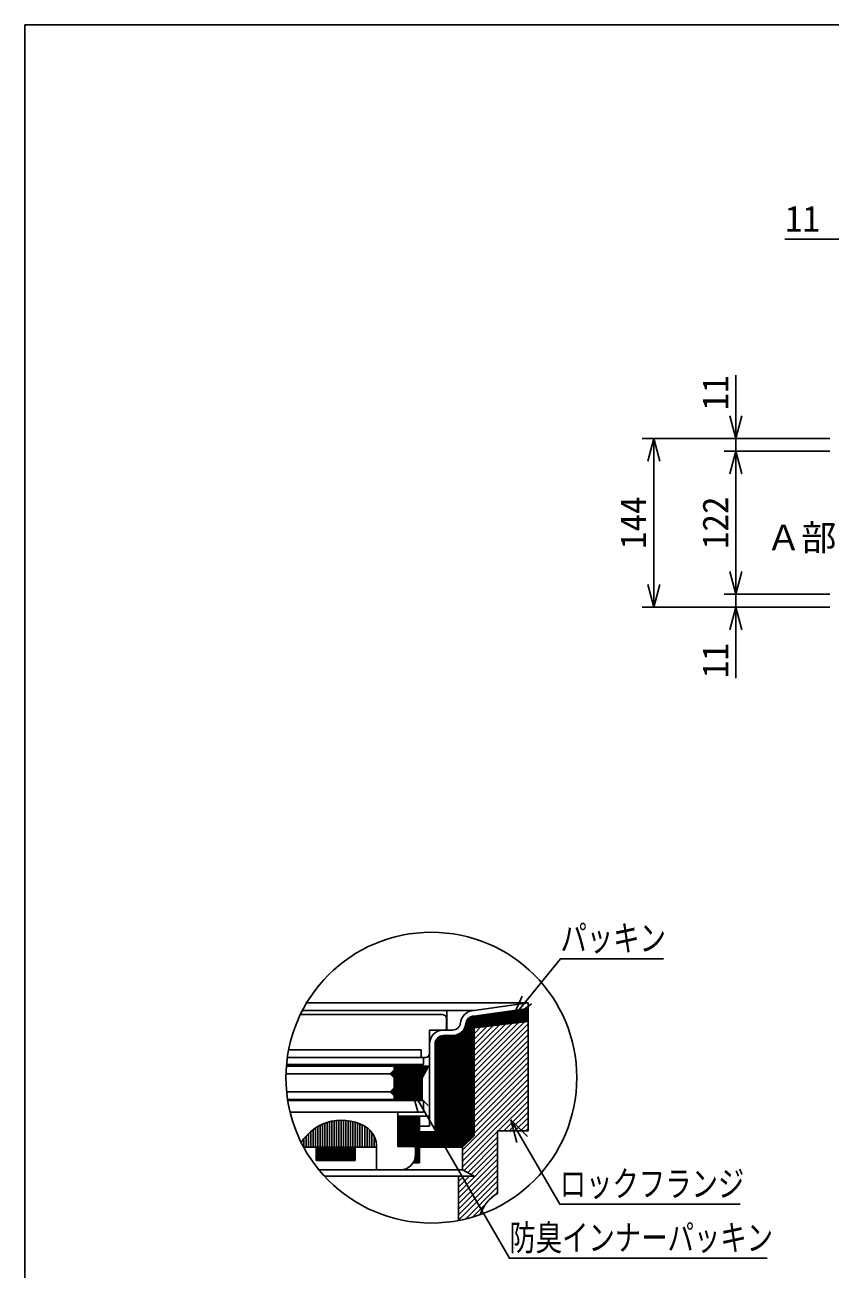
# Model space of a CAD drawing. Units: millimetres, scale not verified. Extents: x -1365 to 1365, y -930 to 870.
# Drawn here: x -1365 to -678, y -192 to 870 of the extents above; entities that cross this region are included whole.
import ezdxf
from ezdxf.enums import TextEntityAlignment as Align

# ---------------------------------------------------------------- set-up
doc = ezdxf.new("R2010")
doc.units = ezdxf.units.MM
doc.header["$LTSCALE"] = 10
for name, color, linetype in [('0-5_寸法線', 7, 'Continuous'), ('0-8_枠中線', 5, 'Continuous'), ('0-A_極細1', 7, 'Continuous'), ('0-D_寸法1', 7, 'Continuous')]:
    doc.layers.add(name, color=color, linetype=linetype)
doc.styles.add('ＭＳ ゴシック', font='')
doc.styles.get('ＭＳ ゴシック').set_extended_font_data('MS Gothic')

msp = doc.modelspace()

# ---------------------------------------------------------------- linework, layer by layer
at = {"layer": '0-5_寸法線'}
for p, q in [((-716.58, 687.02), (-647.39, 687.02)), ((-758.39, 506.02), (-758.39, 570.92)), ((-758.39, 517.02), (-763.57, 536.34)), ((-758.39, 517.02), (-753.22, 536.34)), ((-678.39, 517.02), (-838.39, 517.02)), ((-828.39, 517.02), (-833.57, 497.7)), ((-828.39, 517.02), (-823.22, 497.7)), ((-828.39, 517.02), (-828.39, 373.02)), ((-678.39, 517.02), (-768.39, 517.02)), ((-678.39, 506.02), (-768.39, 506.02)), ((-758.39, 506.02), (-763.57, 486.7)), ((-758.39, 506.02), (-753.22, 486.7)), ((-758.39, 384.02), (-758.39, 506.02)), ((-758.39, 384.02), (-763.57, 403.34)), ((-758.39, 384.02), (-753.22, 403.34)), ((-828.39, 373.02), (-833.57, 392.34)), ((-828.39, 373.02), (-823.22, 392.34)), ((-678.39, 384.02), (-768.39, 384.02)), ((-758.39, 312.3), (-758.39, 384.02)), ((-678.39, 373.02), (-838.39, 373.02)), ((-678.39, 373.02), (-768.39, 373.02)), ((-758.39, 373.02), (-763.57, 353.7)), ((-758.39, 373.02), (-753.22, 353.7))]:
    msp.add_line(p, q, dxfattribs=at)
at = {"layer": '0-8_枠中線'}
msp.add_lwpolyline([(-1365, -930), (-1365, 870), (1365, 870), (1365, -930)], close=True, dxfattribs=at)
at = {"layer": '0-A_極細1'}
for p, q in [((-1124.66, 35.09), (-935.71, 35.09)), ((-981.85, 28.52), (-935.71, 35.09)), ((-935.71, 30.47), (-935.71, 35.09)), ((-935.71, -70.5), (-935.71, 34.99)), ((-1130, 25.18), (-1008.71, 25.18)), ((-1128.33, 28.52), (-981.85, 28.52)), ((-1005.38, 13.18), (-1005.38, 21.85)), ((-1005.04, 11.85), (-1005.04, 28.52)), ((-986.66, -83.1), (-986.66, 21.94)), ((-985.32, -81.76), (-985.32, 22.93)), ((-983.99, -80.43), (-983.99, 23.52)), ((-982.66, -79.1), (-982.66, 23.8)), ((-981.85, 23.8), (-935.71, 30.37)), ((-981.85, -78.29), (-981.85, 23.85)), ((-981.85, 22.77), (-935.71, 22.77)), ((-981.85, 21.44), (-935.71, 21.44)), ((-979.72, 24.11), (-935.71, 24.11)), ((-970.36, 25.44), (-935.71, 25.44)), ((-961, 26.77), (-935.71, 26.77)), ((-951.64, 28.11), (-935.71, 28.11)), ((-942.28, 29.44), (-935.71, 29.44)), ((-1000.1, 11.85), (-1008.04, 11.85)), ((-990.66, -87.1), (-990.66, 12.25)), ((-989.32, -85.76), (-989.32, 15.02)), ((-987.99, -84.43), (-987.99, 20.21)), ((-981.85, 20.11), (-935.71, 20.11)), ((-935.71, 19.14), (-981.85, 13.8)), ((-981.85, 18.77), (-938.86, 18.77)), ((-981.85, -24.16), (-938.92, 18.76)), ((-981.85, -19.45), (-944.25, 18.15)), ((-981.85, -14.73), (-949.58, 17.53)), ((-981.85, 17.44), (-950.39, 17.44)), ((-981.85, -28.87), (-935.71, 17.27)), ((-981.85, -10.02), (-954.91, 16.92)), ((-981.85, -5.3), (-960.24, 16.3)), ((-981.85, 16.11), (-961.93, 16.11)), ((-981.85, -0.59), (-965.57, 15.68)), ((-981.85, 4.12), (-970.91, 15.07)), ((-981.85, 14.77), (-973.46, 14.77)), ((-981.85, 8.84), (-976.24, 14.45)), ((-981.85, 13.55), (-981.57, 13.84)), ((-981.85, -33.59), (-935.71, 12.55)), ((-1019.71, -70.15), (-1019.71, 0.18)), ((-1015.04, -74.82), (-1015.04, 0.18)), ((-1014.66, -88.15), (-1014.66, 2.48)), ((-1013.32, -88.15), (-1013.32, 4.78)), ((-1011.99, -88.15), (-1011.99, 5.97)), ((-1010.66, -88.15), (-1010.66, 6.68)), ((-1009.32, -88.15), (-1009.32, 7.07)), ((-1000.1, 7.18), (-1008.04, 7.18)), ((-1007.99, -88.15), (-1007.99, 7.18)), ((-1006.66, -88.15), (-1006.66, 7.18)), ((-1005.32, -88.15), (-1005.32, 7.18)), ((-1003.99, -88.15), (-1003.99, 7.18)), ((-1002.66, -88.15), (-1002.66, 7.18)), ((-1001.32, -88.15), (-1001.32, 7.18)), ((-999.99, -88.15), (-999.99, 7.18)), ((-998.66, -88.15), (-998.66, 7.28)), ((-997.32, -88.15), (-997.32, 7.53)), ((-995.99, -88.15), (-995.99, 7.96)), ((-994.66, -88.15), (-994.66, 8.58)), ((-993.32, -88.15), (-993.32, 9.43)), ((-991.99, -88.15), (-991.99, 10.6)), ((-981.85, -38.3), (-935.71, 7.84)), ((-981.85, -43.02), (-935.71, 3.12)), ((-1139.99, -4.82), (-1027.04, -4.82)), ((-1027.04, -11.48), (-1027.04, -4.82)), ((-981.85, -47.73), (-935.71, -1.59)), ((-981.85, -52.44), (-935.71, -6.3)), ((-1141.91, -18.78), (-1020.71, -18.78)), ((-1025.04, -17.48), (-1141.8, -17.48)), ((-1141.11, -11.48), (-1023.04, -11.48)), ((-1050.04, -18.78), (-1050.04, -22.11)), ((-1050.04, -19.89), (-1021.31, -19.89)), ((-1050.04, -21.23), (-1022.02, -21.23)), ((-1026.04, -28.78), (-1020.71, -18.78)), ((-1025.04, -17.48), (-1025.04, -11.48)), ((-981.85, -57.16), (-935.71, -11.02)), ((-981.85, -61.87), (-935.71, -15.73)), ((-981.85, -66.59), (-935.71, -20.45)), ((-1142.27, -25.44), (-1053.38, -25.44)), ((-1053.38, -25.44), (-1050.04, -22.11)), ((-1050.04, -28.78), (-1053.38, -25.44)), ((-1053.16, -25.23), (-1024.15, -25.23)), ((-1052.26, -26.56), (-1024.86, -26.56)), ((-1051.83, -23.89), (-1023.44, -23.89)), ((-1050.92, -27.89), (-1025.57, -27.89)), ((-1050.49, -22.56), (-1022.73, -22.56)), ((-1050.04, -28.78), (-1050.04, -37.44)), ((-1050.04, -29.23), (-1026.04, -29.23)), ((-1050.04, -30.56), (-1026.04, -30.56)), ((-1026.04, -28.78), (-1026.04, -47.44)), ((-981.85, -71.3), (-935.71, -25.16)), ((-981.85, -76.01), (-935.71, -29.87)), ((-1141.72, -40.78), (-1053.38, -40.78)), ((-1052.92, -41.23), (-1026.04, -41.23)), ((-1052.49, -39.89), (-1026.04, -39.89)), ((-1051.16, -38.56), (-1026.04, -38.56)), ((-1050.04, -31.89), (-1026.04, -31.89)), ((-1050.04, -33.23), (-1026.04, -33.23)), ((-1050.04, -34.56), (-1026.04, -34.56)), ((-1050.04, -35.89), (-1026.04, -35.89)), ((-1050.04, -37.23), (-1026.04, -37.23)), ((-991.71, -90.59), (-935.71, -34.59)), ((-991.71, -95.3), (-935.71, -39.3)), ((-1140.89, -47.44), (-1026.04, -47.44)), ((-1025.04, -48.14), (-1140.78, -48.14)), ((-1051.59, -42.56), (-1026.04, -42.56)), ((-1050.26, -43.89), (-1026.04, -43.89)), ((-1050.04, -44.11), (-1050.04, -47.44)), ((-1050.04, -45.23), (-1026.04, -45.23)), ((-1050.04, -46.56), (-1026.04, -46.56)), ((-1025.04, -58.14), (-1025.04, -48.14)), ((-991.71, -100.02), (-935.71, -44.02)), ((-961.18, -74.2), (-935.71, -48.73)), ((-1046.71, -58.14), (-1138.77, -58.14)), ((-1025.04, -58.14), (-1046.71, -58.14)), ((-1046.71, -87.48), (-1046.71, -58.14)), ((-1046.71, -61.48), (-1019.71, -61.48)), ((-1046.66, -87.48), (-1046.66, -61.48)), ((-1045.32, -87.48), (-1045.32, -61.48)), ((-1043.99, -87.48), (-1043.99, -61.48)), ((-1042.66, -87.48), (-1042.66, -61.48)), ((-1041.32, -87.48), (-1041.32, -61.48)), ((-1039.99, -87.48), (-1039.99, -61.48)), ((-1038.66, -87.48), (-1038.66, -61.48)), ((-1037.32, -87.48), (-1037.32, -61.48)), ((-1035.99, -87.48), (-1035.99, -61.48)), ((-1034.66, -87.48), (-1034.66, -61.48)), ((-1033.32, -87.48), (-1033.32, -61.48)), ((-1031.99, -87.48), (-1031.99, -61.48)), ((-1030.66, -101.48), (-1030.66, -61.48)), ((-1029.32, -101.48), (-1029.32, -61.48)), ((-1028.38, -101.48), (-1028.38, -61.48)), ((-956.46, -74.2), (-935.71, -53.44)), ((-951.75, -74.2), (-935.71, -58.16)), ((-947.03, -74.2), (-935.71, -62.87)), ((-1119.13, -88.15), (-1119.13, -73.05)), ((-1117.13, -88.15), (-1117.13, -71.63)), ((-1115.13, -88.15), (-1115.13, -70.39)), ((-1113.13, -88.15), (-1113.13, -69.31)), ((-1111.13, -88.15), (-1111.13, -68.36)), ((-1109.13, -88.15), (-1109.13, -67.55)), ((-1107.13, -88.15), (-1107.13, -66.85)), ((-1105.13, -88.15), (-1105.13, -66.28)), ((-1103.13, -88.15), (-1103.13, -65.81)), ((-1101.13, -88.15), (-1101.13, -65.45)), ((-1099.13, -88.15), (-1099.13, -65.19)), ((-1097.13, -88.15), (-1097.13, -65.04)), ((-1095.13, -88.15), (-1095.13, -64.98)), ((-1093.13, -88.15), (-1093.13, -65.03)), ((-1091.13, -88.15), (-1091.13, -65.17)), ((-1089.13, -88.15), (-1089.13, -65.42)), ((-1087.13, -88.15), (-1087.13, -65.77)), ((-1085.13, -88.15), (-1085.13, -66.23)), ((-1083.13, -88.15), (-1083.13, -66.8)), ((-1081.13, -88.15), (-1081.13, -67.48)), ((-1079.13, -88.15), (-1079.13, -68.28)), ((-1077.13, -88.15), (-1077.13, -69.22)), ((-1075.13, -88.15), (-1075.13, -70.29)), ((-1073.13, -88.15), (-1073.13, -71.52)), ((-1071.13, -88.15), (-1071.13, -73.11)), ((-1028.38, -70.15), (-1019.71, -70.15)), ((-961.71, -127.53), (-961.71, -74.2)), ((-942.32, -74.2), (-935.71, -67.59)), ((-937.6, -74.2), (-935.71, -72.3)), ((-1129.13, -84.37), (-1129.13, -84.05)), ((-1127.13, -88.15), (-1127.13, -81.1)), ((-1125.13, -88.15), (-1125.13, -78.62)), ((-1123.13, -88.15), (-1123.13, -76.5)), ((-1121.13, -88.15), (-1121.13, -74.66)), ((-1069.13, -88.15), (-1069.13, -75.36)), ((-1067.13, -88.15), (-1067.13, -78.58)), ((-1028.38, -74.82), (-1015.04, -74.82)), ((-1027.99, -88.15), (-1027.99, -74.82)), ((-1026.66, -88.15), (-1026.66, -74.82)), ((-1025.32, -88.15), (-1025.32, -74.82)), ((-1023.99, -88.15), (-1023.99, -74.82)), ((-1022.66, -88.15), (-1022.66, -74.82)), ((-1021.32, -88.15), (-1021.32, -74.82)), ((-1019.99, -88.15), (-1019.99, -74.82)), ((-1018.66, -88.15), (-1018.66, -74.82)), ((-1017.32, -88.15), (-1017.32, -74.82)), ((-1015.99, -88.15), (-1015.99, -74.82)), ((-991.71, -104.73), (-961.71, -74.73)), ((-981.85, -78.29), (-991.71, -88.15)), ((-990.47, -108.2), (-961.71, -79.44)), ((-987.41, -109.86), (-961.71, -84.16)), ((-1127.15, -88.15), (-1065.04, -88.15)), ((-1116.47, -99.48), (-1116.47, -88.15)), ((-1115.99, -99.48), (-1115.99, -88.15)), ((-1114.66, -99.48), (-1114.66, -88.15)), ((-1113.32, -99.48), (-1113.32, -88.15)), ((-1111.99, -99.48), (-1111.99, -88.15)), ((-1110.66, -99.48), (-1110.66, -88.15)), ((-1109.32, -99.48), (-1109.32, -88.15)), ((-1107.99, -99.48), (-1107.99, -88.15)), ((-1106.66, -99.48), (-1106.66, -88.15)), ((-1105.32, -99.48), (-1105.32, -88.15)), ((-1103.99, -99.48), (-1103.99, -88.15)), ((-1102.66, -99.48), (-1102.66, -88.15)), ((-1101.32, -99.48), (-1101.32, -88.15)), ((-1099.99, -99.48), (-1099.99, -88.15)), ((-1098.66, -99.48), (-1098.66, -88.15)), ((-1097.32, -99.48), (-1097.32, -88.15)), ((-1095.99, -99.48), (-1095.99, -88.15)), ((-1094.66, -99.48), (-1094.66, -88.15)), ((-1093.32, -99.48), (-1093.32, -88.15)), ((-1091.99, -99.48), (-1091.99, -88.15)), ((-1090.66, -99.48), (-1090.66, -88.15)), ((-1089.32, -99.48), (-1089.32, -88.15)), ((-1087.99, -99.48), (-1087.99, -88.15)), ((-1086.66, -99.48), (-1086.66, -88.15)), ((-1085.32, -99.48), (-1085.32, -88.15)), ((-1083.99, -99.48), (-1083.99, -88.15)), ((-1083.13, -99.48), (-1083.13, -88.15)), ((-1065.13, -88.15), (-1065.13, -85.62)), ((-1065.04, -107.48), (-1065.04, -88.15)), ((-1028.38, -88.15), (-991.71, -88.15)), ((-995.04, -126.92), (-961.71, -93.59)), ((-984.35, -111.51), (-961.71, -88.87)), ((-1116.47, -99.48), (-1083.13, -99.48)), ((-1033.91, -101.48), (-1028.38, -101.48)), ((-1033.32, -101.48), (-1033.32, -100.5)), ((-1031.99, -101.48), (-1031.99, -96.86)), ((-995.04, -131.63), (-961.71, -98.3)), ((-995.04, -136.35), (-961.71, -103.01)), ((-1114.06, -107.53), (-991.71, -107.53)), ((-1109.42, -112.86), (-981.85, -112.86)), ((-1045.04, -107.48), (-1065.04, -107.48)), ((-995.04, -141.06), (-961.71, -107.73)), ((-995.04, -145.78), (-961.71, -112.44)), ((-995.04, -150.63), (-995.04, -112.86)), ((-995.04, -122.21), (-985.7, -112.86)), ((-995.04, -117.49), (-990.41, -112.86)), ((-995.04, -150.49), (-961.71, -117.16)), ((-989.21, -149.38), (-961.71, -121.87)), ((-964.35, -129.22), (-961.71, -126.59)), ((-982.77, -147.64), (-972.22, -137.09))]:
    msp.add_line(p, q, dxfattribs=at)
for points in [[(-1019.71, -8.15), (-1019.71, 11.85), (-1006.71, 11.85)], [(-1050.04, -44.11), (-1053.38, -40.78), (-1050.04, -37.44)], [(-961.71, -74.2), (-935.71, -74.2), (-935.71, -70.5)], [(-1031.71, -94.14), (-1031.71, -87.48), (-1046.71, -87.48)], [(-981.85, -112.86), (-991.71, -107.53), (-991.71, -88.15)]]:
    msp.add_lwpolyline(points, dxfattribs=at)
msp.add_circle((-1018.21, -28.71), 124.1, dxfattribs=at)
for centre, radius, start, end in [((-1008.71, 21.85), 3.33, 24.05455, 90), ((-1008.71, 21.85), 3.33, 0, 24.05455), ((-981.85, 16.85), 11.67, 90, 175.84901), ((-981.85, 16.85), 7, 90, 175.84901), ((-1008.04, 0.18), 11.67, 90, 180), ((-1006.71, 13.18), 1.33, 270, 360), ((-1000.1, 18.52), 6.67, 270, 356.64911), ((-1000.1, 18.52), 11.33, 270, 356.64911), ((-1008.04, 0.18), 7, 90, 180), ((-1023.04, -8.15), 3.33, 270, 360), ((-1095.04, -104.98), 40, 55.16629, 148.68485), ((-1085.04, -87.48), 20, 358.0749, 50.0295), ((-1045.04, -94.14), 13.33, 270, 360), ((-945.04, -156.4), 33.33, 120, 161.13979)]:
    msp.add_arc(centre, radius, start, end, dxfattribs=at)
at = {"layer": '0-D_寸法1'}
for p, q in [((-949, 22.48), (-940.83, 40.73)), ((-949, 22.48), (-932.8, 34.21)), ((-1035.07, -38.42), (-1020.93, -52.56)), ((-1035.07, -38.42), (-1029.9, -57.73)), ((-950.37, -64.7), (-936.23, -78.84)), ((-950.37, -64.7), (-945.2, -84.01))]:
    msp.add_line(p, q, dxfattribs=at)
for points in [[(-949, 22.48), (-908.08, 72.84), (-820.08, 72.84)], [(-1035.07, -38.42), (-951.68, -182.86), (-731.68, -182.86)], [(-950.37, -64.7), (-908.73, -136.82), (-754.73, -136.82)]]:
    msp.add_lwpolyline(points, dxfattribs=at)

# ---------------------------------------------------------------- texts
at = {"layer": '0-5_寸法線', "style": 'ＭＳ ゴシック'}
for s, p in [('11', (-716.58, 687.02)), ('Ａ部', (-732.68, 414.75))]:
    msp.add_text(s, height=21.99, dxfattribs=at).set_placement(p, align=Align.BOTTOM_LEFT)
for s, p in [('11', (-758.39, 540.92)), ('144', (-828.39, 422.52)), ('122', (-758.39, 422.52)), ('11', (-758.39, 312.3))]:
    msp.add_text(s, height=21.99, rotation=90, dxfattribs=at).set_placement(p, align=Align.BOTTOM_LEFT)
at = {"layer": '0-D_寸法1', "style": 'ＭＳ ゴシック', "width": 0.75}
for s, p in [('パッキン', (-908.08, 72.84)), ('ロックフランジ', (-908.73, -136.82)), ('防臭インナーパッキン', (-951.68, -182.86))]:
    msp.add_text(s, height=21.99, dxfattribs=at).set_placement(p, align=Align.BOTTOM_LEFT)

doc.saveas('drawing.dxf')
